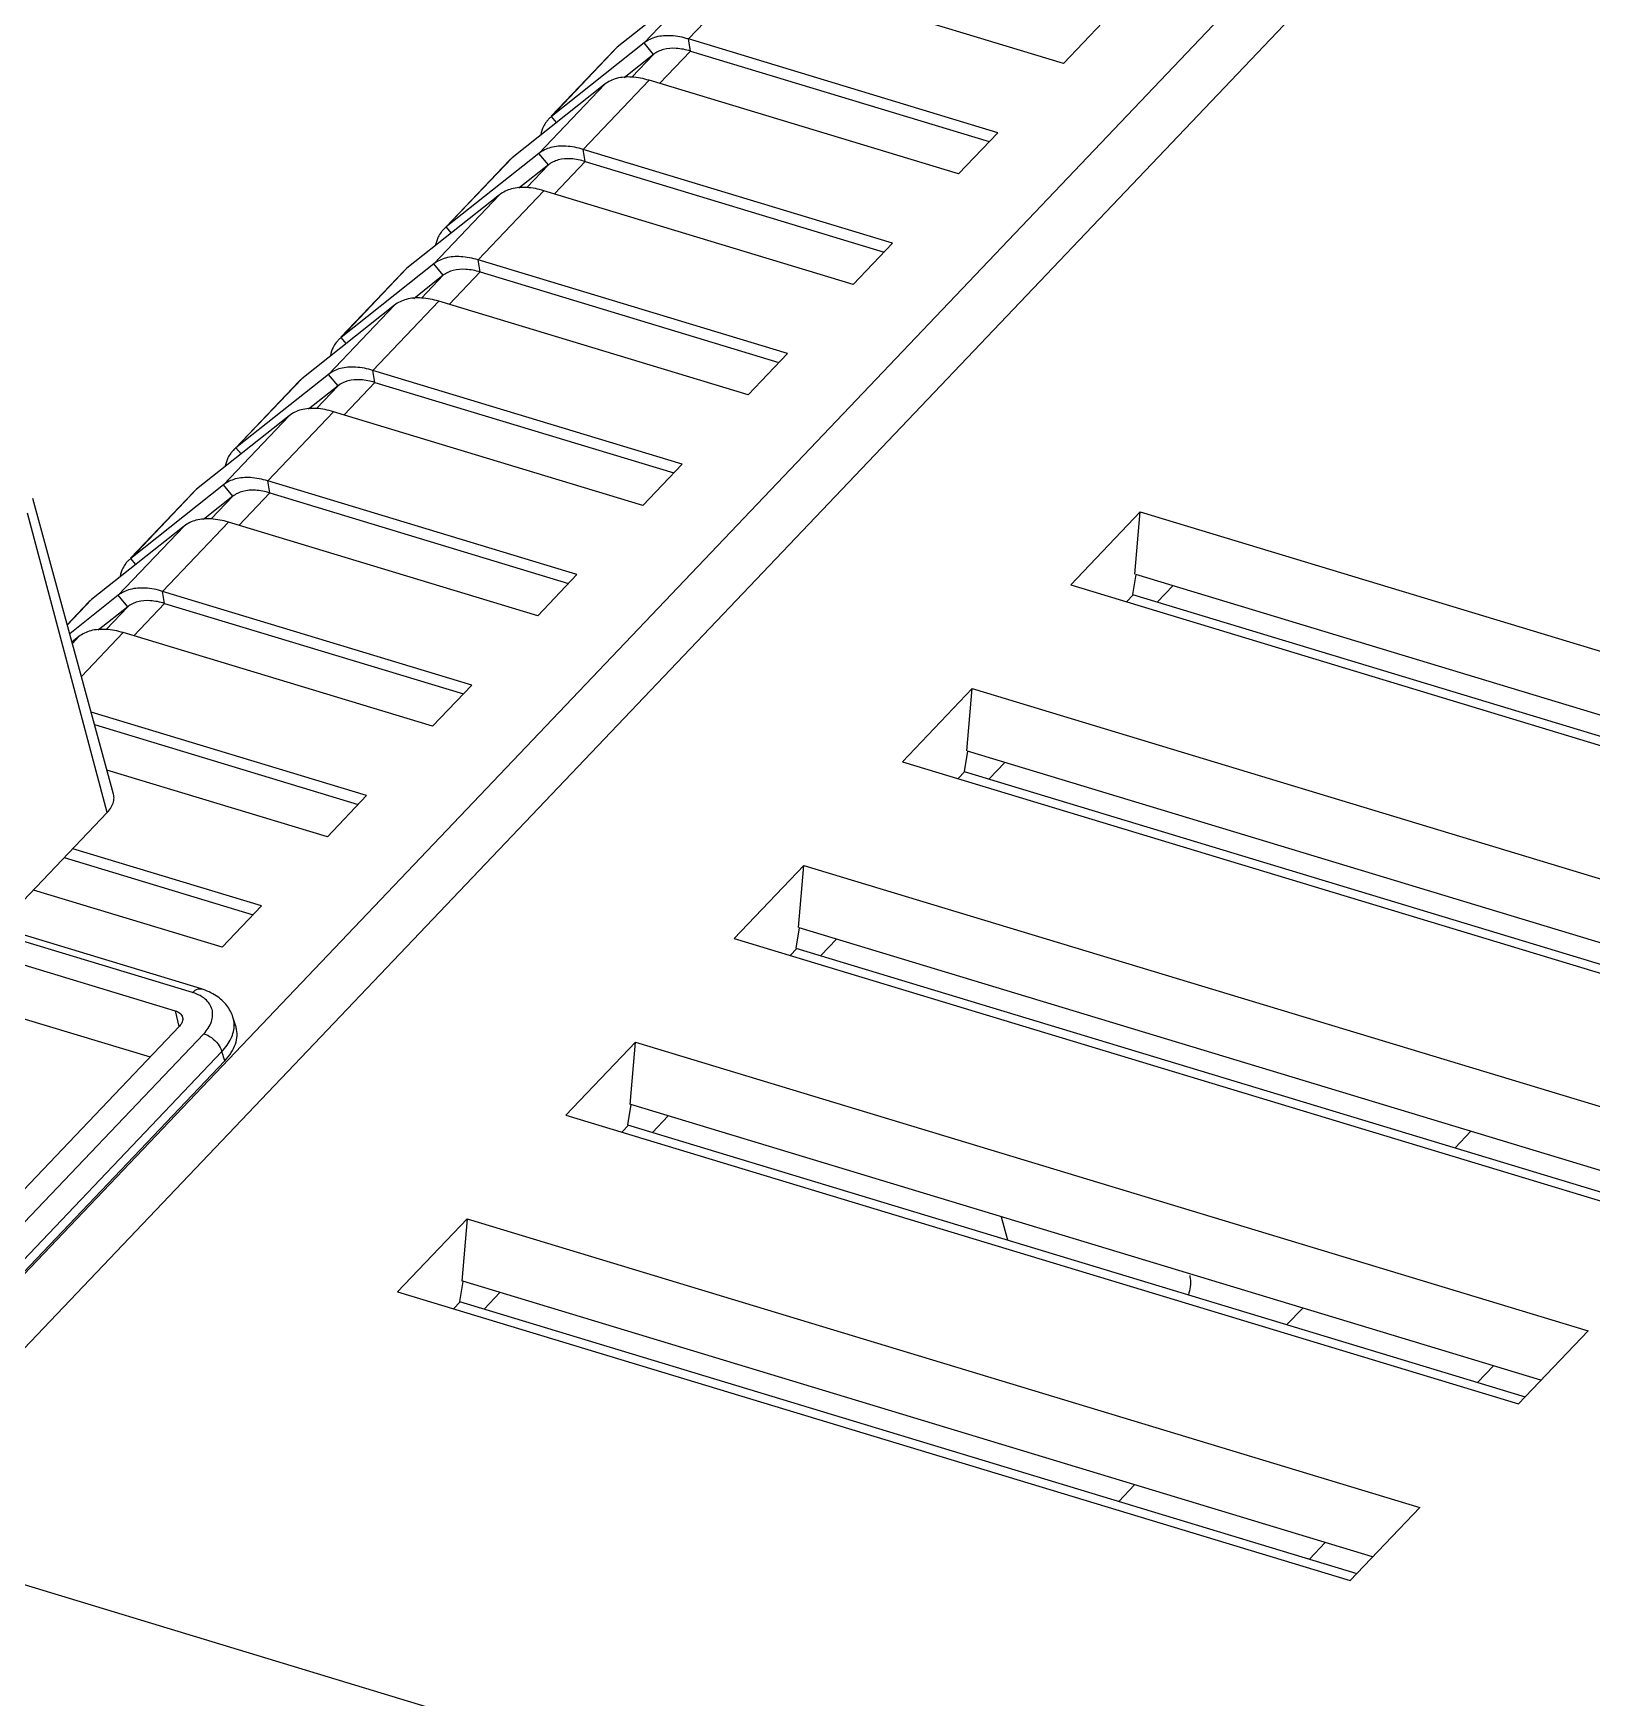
# Model space of a CAD drawing. Header units: millimetres. Extents: x 14343 to 15285, y -9166 to -7819.
# Drawn here: x 14399.89 to 14442.04, y -8382.14 to -8337.15 of the extents above; entities that cross this region are included whole.
import ezdxf

# ---------------------------------------------------------------- set-up
doc = ezdxf.new("R2010")
doc.units = ezdxf.units.MM

# ---------------------------------------------------------------- blocks, each defined once
blk = doc.blocks.new('u9')
at = {"color": 7, "linetype": 'Continuous'}
for p, q in [((-420.518, 115.604), (-314.491, 226.919)), ((-419.033, 115.154), (-313.234, 226.229)), ((-395.759, 157.272), (-398.263, 155.285)), ((-395.759, 157.272), (-397.54, 155.403)), ((-394.559, 157.38), (-396.34, 155.51)), ((-386.195, 154.847), (-394.559, 157.38)), ((-386.195, 154.847), (-385.131, 155.964)), ((-397.54, 155.403), (-400.044, 153.415)), ((-398.263, 155.285), (-400.044, 153.415)), ((-397.284, 155.094), (-397.54, 155.403)), ((-387.975, 152.977), (-396.34, 155.51)), ((-396.283, 155.183), (-396.34, 155.51)), ((-398.343, 155.213), (-400.05, 153.42)), ((-397.284, 155.094), (-398.08, 154.462)), ((-397.868, 154.48), (-397.284, 155.094)), ((-397.118, 154.307), (-396.283, 155.183)), ((-396.283, 155.183), (-388.204, 152.737)), ((-397.404, 154.393), (-399.184, 152.524)), ((-389.039, 151.861), (-397.404, 154.393)), ((-398.604, 154.286), (-401.108, 152.298)), ((-398.604, 154.286), (-400.385, 152.416)), ((-400.044, 153.415), (-400.123, 153.343)), ((-400.082, 153.387), (-400.123, 153.343)), ((-399.908, 153.251), (-400.044, 153.415)), ((-389.039, 151.861), (-387.975, 152.977)), ((-401.187, 152.226), (-402.894, 150.434)), ((-400.385, 152.416), (-402.889, 150.429)), ((-401.108, 152.298), (-402.889, 150.429)), ((-400.128, 152.107), (-400.924, 151.475)), ((-400.713, 151.493), (-400.128, 152.107)), ((-400.128, 152.107), (-400.385, 152.416)), ((-399.963, 151.32), (-399.128, 152.197)), ((-390.82, 149.991), (-399.184, 152.524)), ((-399.128, 152.197), (-399.184, 152.524)), ((-399.128, 152.197), (-391.049, 149.751)), ((-401.449, 151.299), (-403.953, 149.312)), ((-401.449, 151.299), (-403.229, 149.43)), ((-400.248, 151.407), (-402.029, 149.537)), ((-391.884, 148.874), (-400.248, 151.407)), ((-402.889, 150.429), (-402.968, 150.357)), ((-402.926, 150.4), (-402.968, 150.357)), ((-402.752, 150.265), (-402.889, 150.429)), ((-391.884, 148.874), (-390.82, 149.991)), ((-403.229, 149.43), (-405.733, 147.443)), ((-402.973, 149.121), (-403.229, 149.43)), ((-393.664, 147.005), (-402.029, 149.537)), ((-401.972, 149.211), (-402.029, 149.537)), ((-404.032, 149.24), (-405.739, 147.448)), ((-403.953, 149.312), (-405.733, 147.443)), ((-402.973, 149.121), (-403.769, 148.489)), ((-403.558, 148.507), (-402.973, 149.121)), ((-402.807, 148.334), (-401.972, 149.211)), ((-401.972, 149.211), (-393.893, 146.764)), ((-404.293, 148.313), (-406.797, 146.326)), ((-404.293, 148.313), (-406.074, 146.443)), ((-403.093, 148.42), (-404.873, 146.551)), ((-394.728, 145.888), (-403.093, 148.42)), ((-405.733, 147.443), (-405.812, 147.37)), ((-405.771, 147.414), (-405.812, 147.37)), ((-405.597, 147.278), (-405.733, 147.443)), ((-394.728, 145.888), (-393.664, 147.005)), ((-406.876, 146.253), (-408.583, 144.461)), ((-406.074, 146.443), (-408.578, 144.456)), ((-406.797, 146.326), (-408.578, 144.456)), ((-405.817, 146.135), (-406.074, 146.443)), ((-396.509, 144.018), (-404.873, 146.551)), ((-404.817, 146.224), (-404.873, 146.551)), ((-405.817, 146.135), (-406.613, 145.503)), ((-406.402, 145.521), (-405.817, 146.135)), ((-405.652, 145.348), (-404.817, 146.224)), ((-404.817, 146.224), (-396.738, 143.778)), ((-405.937, 145.434), (-407.718, 143.565)), ((-397.573, 142.901), (-405.937, 145.434)), ((-407.138, 145.327), (-409.642, 143.339)), ((-407.138, 145.327), (-408.918, 143.457)), ((-408.578, 144.456), (-408.657, 144.384)), ((-408.441, 144.292), (-408.578, 144.456)), ((-408.615, 144.427), (-408.657, 144.384)), ((-397.573, 142.901), (-396.509, 144.018)), ((-399.354, 141.032), (-407.718, 143.565)), ((-407.661, 143.238), (-407.718, 143.565)), ((-411.889, 135.095), (-414.076, 143.091)), ((-409.721, 143.267), (-411.428, 141.475)), ((-408.918, 143.457), (-411.422, 141.47)), ((-409.642, 143.339), (-411.422, 141.47)), ((-408.662, 143.148), (-409.458, 142.516)), ((-409.247, 142.534), (-408.662, 143.148)), ((-408.662, 143.148), (-408.918, 143.457)), ((-408.496, 142.361), (-407.661, 143.238)), ((-407.661, 143.238), (-399.582, 140.792)), ((-412.057, 134.603), (-414.213, 142.689)), ((-386, 140.75), (-384.117, 142.727)), ((-384.261, 141.044), (-384.117, 142.727)), ((-384.117, 142.727), (-358.353, 134.926)), ((-409.982, 142.34), (-412.486, 140.353)), ((-409.982, 142.34), (-411.763, 140.471)), ((-408.782, 142.448), (-410.562, 140.578)), ((-400.417, 139.915), (-408.782, 142.448)), ((-411.422, 141.47), (-411.501, 141.397)), ((-411.46, 141.441), (-411.501, 141.397)), ((-411.286, 141.305), (-411.422, 141.47)), ((-400.417, 139.915), (-399.354, 141.032)), ((-384.239, 141.037), (-384.33, 140.49)), ((-359.629, 133.586), (-384.24, 141.037)), ((-411.763, 140.471), (-413.074, 139.43)), ((-411.506, 140.162), (-411.763, 140.471)), ((-402.198, 138.045), (-410.562, 140.578)), ((-410.506, 140.251), (-410.562, 140.578)), ((-386, 140.75), (-360.235, 132.949)), ((-384.489, 140.293), (-384.308, 140.483)), ((-384.329, 140.489), (-360.054, 133.139)), ((-383.658, 140.286), (-383.232, 140.732)), ((-412.565, 140.281), (-413.152, 139.664)), ((-412.486, 140.353), (-413.147, 139.659)), ((-411.506, 140.162), (-412.302, 139.53)), ((-412.091, 139.548), (-411.506, 140.162)), ((-411.341, 139.375), (-410.506, 140.251)), ((-410.506, 140.251), (-402.427, 137.805)), ((-412.827, 139.354), (-413.013, 139.206)), ((-412.827, 139.354), (-413.003, 139.169)), ((-411.626, 139.461), (-412.758, 138.273)), ((-403.262, 136.929), (-411.626, 139.461)), ((-403.262, 136.929), (-402.198, 138.045)), ((-390.551, 135.972), (-388.669, 137.949)), ((-388.812, 136.266), (-388.669, 137.949)), ((-388.669, 137.949), (-362.904, 130.147)), ((-405.043, 135.059), (-412.496, 137.316)), ((-412.404, 136.978), (-405.271, 134.819)), ((-390.551, 135.972), (-364.786, 128.171)), ((-388.791, 136.259), (-388.881, 135.712)), ((-364.18, 128.807), (-388.791, 136.259)), ((-388.209, 135.507), (-387.784, 135.954)), ((-406.106, 133.942), (-412.067, 135.747)), ((-389.041, 135.515), (-388.86, 135.704)), ((-388.881, 135.711), (-364.606, 128.361)), ((-406.106, 133.942), (-405.043, 135.059)), ((-412.057, 134.603), (-418.884, 127.435)), ((-413.223, 133.379), (-408.116, 131.832)), ((-407.887, 132.073), (-412.994, 133.619)), ((-395.103, 131.194), (-393.22, 133.17)), ((-393.363, 131.487), (-393.22, 133.17)), ((-393.22, 133.17), (-367.455, 125.369)), ((-408.951, 130.956), (-414.058, 132.502)), ((-408.951, 130.956), (-407.887, 132.073)), ((-409.513, 129.829), (-415.017, 131.496)), ((-393.342, 131.481), (-393.432, 130.933)), ((-368.731, 124.029), (-393.342, 131.481)), ((-409.753, 129.733), (-415.142, 131.364)), ((-395.103, 131.194), (-369.338, 123.393)), ((-392.76, 130.729), (-392.335, 131.176)), ((-415.611, 130.871), (-410.223, 129.24)), ((-393.592, 130.736), (-393.411, 130.926)), ((-393.432, 130.933), (-369.157, 123.582)), ((-416.1, 129.565), (-410.898, 127.99)), ((-410.223, 129.24), (-410.127, 128.816)), ((-410.108, 128.82), (-417.617, 120.936)), ((-408.58, 128.821), (-408.659, 129.066)), ((-416.957, 120.736), (-409.447, 128.62)), ((-399.654, 126.416), (-397.771, 128.392)), ((-397.914, 126.709), (-397.771, 128.392)), ((-397.771, 128.392), (-372.006, 120.591)), ((-416.467, 120.253), (-408.957, 128.137)), ((-416.391, 119.999), (-408.881, 127.884)), ((-408.881, 127.884), (-408.957, 128.137)), ((-397.893, 126.702), (-397.983, 126.155)), ((-373.283, 119.251), (-397.893, 126.703)), ((-399.654, 126.416), (-373.889, 118.614)), ((-398.143, 125.958), (-397.962, 126.148)), ((-397.983, 126.154), (-373.708, 118.804)), ((-397.312, 125.951), (-396.886, 126.398)), ((-375.174, 125.98), (-375.599, 125.533)), ((-404.205, 121.637), (-402.322, 123.614)), ((-402.322, 123.614), (-402.466, 121.931)), ((-402.322, 123.614), (-376.557, 115.813)), ((-387.88, 123.671), (-387.708, 123.043)), ((-404.205, 121.637), (-378.44, 113.836)), ((-402.444, 121.924), (-402.534, 121.377)), ((-377.834, 114.473), (-402.445, 121.925)), ((-401.437, 121.619), (-401.863, 121.173)), ((-402.694, 121.18), (-402.513, 121.37)), ((-402.534, 121.376), (-378.259, 114.026)), ((-379.725, 121.202), (-380.151, 120.755)), ((-373.889, 118.614), (-372.006, 120.591)), ((-374.567, 119.64), (-374.993, 119.193)), ((-430.99, 118.774), (-304.514, 80.479)), ((-384.276, 116.423), (-384.702, 115.977)), ((-378.44, 113.836), (-376.557, 115.813)), ((-379.119, 114.862), (-379.544, 114.415))]:
    blk.add_line(p, q, dxfattribs=at)
for centre, radius, start, end in [((-397.785, 154.686), 0.767, 132.3726, 136.6069), ((-397.804, 154.707), 0.738, 128.4505, 132.3717), ((-399.526, 152.782), 0.819, 143.0887, 153.6287), ((-399.543, 152.795), 0.797, 136.6171, 143.0963), ((-400.63, 151.699), 0.767, 132.3726, 136.6069), ((-400.649, 151.72), 0.738, 128.4505, 132.3717), ((-402.371, 149.796), 0.819, 143.0887, 153.6287), ((-402.388, 149.809), 0.797, 136.6171, 143.0963), ((-403.474, 148.713), 0.767, 132.3726, 136.6069), ((-403.493, 148.734), 0.738, 128.4505, 132.3717), ((-405.215, 146.809), 0.819, 143.0887, 153.6287), ((-405.232, 146.822), 0.797, 136.6171, 143.0963), ((-406.319, 145.726), 0.767, 132.3726, 136.6069), ((-406.338, 145.747), 0.738, 128.4505, 132.3717), ((-408.06, 143.823), 0.819, 143.0887, 153.6287), ((-408.077, 143.836), 0.797, 136.6171, 143.0963), ((-409.163, 142.74), 0.767, 132.3726, 136.6069), ((-409.182, 142.761), 0.738, 128.4505, 132.3717), ((-410.904, 140.837), 0.819, 143.0887, 153.6287), ((-410.922, 140.85), 0.797, 136.6171, 143.0963), ((-412.008, 139.754), 0.767, 132.3726, 136.6069), ((-412.027, 139.775), 0.738, 128.4505, 132.3717)]:
    blk.add_arc(centre, radius, start, end, dxfattribs=at)
for points, start_tangent, end_tangent in [([(-396.34, 155.51), (-396.808, 155.597), (-397.217, 155.561), (-397.54, 155.403)], (-0.957088, 0.289796), (-0.783285, -0.621663)), ([(-396.283, 155.183), (-396.674, 155.256), (-397.015, 155.226), (-397.284, 155.094)], (-0.957088, 0.289796), (-0.783285, -0.621663)), ([(-397.872, 154.48), (-398.281, 154.444), (-398.604, 154.286)], (-0.998299, 0.05831), (-0.783285, -0.621663)), ([(-397.404, 154.393), (-397.872, 154.48)], (-0.957088, 0.289796), (-0.998299, 0.05831)), ([(-400.26, 153.146), (-400.334, 152.929)], (-0.444088, -0.895983), (-0.207671, -0.978199)), ([(-399.184, 152.524), (-399.653, 152.611), (-400.062, 152.574), (-400.385, 152.416)], (-0.957088, 0.289796), (-0.783285, -0.621663)), ([(-399.128, 152.197), (-399.518, 152.27), (-399.859, 152.239), (-400.128, 152.107)], (-0.957088, 0.289796), (-0.783285, -0.621663)), ([(-400.717, 151.494), (-401.126, 151.457), (-401.449, 151.299)], (-0.998299, 0.05831), (-0.783285, -0.621663)), ([(-400.248, 151.407), (-400.717, 151.494)], (-0.957088, 0.289796), (-0.998299, 0.05831)), ([(-403.105, 150.159), (-403.179, 149.943)], (-0.444088, -0.895983), (-0.207671, -0.978199)), ([(-402.029, 149.537), (-402.498, 149.625), (-402.906, 149.588), (-403.229, 149.43)], (-0.957088, 0.289796), (-0.783285, -0.621663)), ([(-401.972, 149.211), (-402.363, 149.283), (-402.704, 149.253), (-402.973, 149.121)], (-0.957088, 0.289796), (-0.783285, -0.621663)), ([(-403.561, 148.508), (-403.97, 148.471), (-404.293, 148.313)], (-0.998299, 0.05831), (-0.783285, -0.621663)), ([(-403.093, 148.42), (-403.561, 148.508)], (-0.957088, 0.289796), (-0.998299, 0.05831)), ([(-405.949, 147.173), (-406.023, 146.956)], (-0.444088, -0.895983), (-0.207671, -0.978199)), ([(-404.873, 146.551), (-405.342, 146.638), (-405.751, 146.602), (-406.074, 146.443)], (-0.957088, 0.289796), (-0.783285, -0.621663)), ([(-404.817, 146.224), (-405.207, 146.297), (-405.548, 146.266), (-405.817, 146.135)], (-0.957088, 0.289796), (-0.783285, -0.621663)), ([(-406.406, 145.521), (-406.815, 145.485), (-407.138, 145.327)], (-0.998299, 0.05831), (-0.783285, -0.621663)), ([(-405.937, 145.434), (-406.406, 145.521)], (-0.957088, 0.289796), (-0.998299, 0.05831)), ([(-408.794, 144.187), (-408.868, 143.97)], (-0.444088, -0.895983), (-0.207671, -0.978199)), ([(-407.718, 143.565), (-408.187, 143.652), (-408.595, 143.615), (-408.918, 143.457)], (-0.957088, 0.289796), (-0.783285, -0.621663)), ([(-407.661, 143.238), (-408.052, 143.311), (-408.393, 143.28), (-408.662, 143.148)], (-0.957088, 0.289796), (-0.783285, -0.621663)), ([(-409.25, 142.535), (-409.659, 142.498), (-409.982, 142.34)], (-0.998299, 0.05831), (-0.783285, -0.621663)), ([(-408.782, 142.448), (-409.25, 142.535)], (-0.957088, 0.289796), (-0.998299, 0.05831)), ([(-411.638, 141.2), (-411.712, 140.984)], (-0.444088, -0.895983), (-0.207671, -0.978199)), ([(-410.562, 140.578), (-411.031, 140.665), (-411.44, 140.629), (-411.763, 140.471)], (-0.957088, 0.289796), (-0.783285, -0.621663)), ([(-410.506, 140.251), (-410.896, 140.324), (-411.237, 140.294), (-411.506, 140.162)], (-0.957088, 0.289796), (-0.783285, -0.621663)), ([(-412.095, 139.548), (-412.504, 139.512), (-412.827, 139.354)], (-0.998299, 0.05831), (-0.783285, -0.621663)), ([(-411.626, 139.461), (-412.095, 139.548)], (-0.957088, 0.289796), (-0.998299, 0.05831)), ([(-412.057, 134.603), (-411.951, 134.742), (-411.889, 134.886), (-411.877, 135.028), (-411.889, 135.095)], (0.689698, 0.724097), (-0.263876, 0.964557)), ([(-409.753, 129.733), (-409.604, 129.83), (-409.514, 129.827)], (0.689698, 0.724097), (0.96423, -0.265068)), ([(-409.596, 129.673), (-409.753, 129.733)], (-0.904368, 0.426753), (-0.957088, 0.289796)), ([(-409.225, 129.274), (-409.407, 129.552), (-409.596, 129.673)], (-0.264371, 0.964421), (-0.904368, 0.426753)), ([(-409.112, 129.644), (-409.513, 129.829)], (-0.833205, 0.552965), (-0.957088, 0.289796)), ([(-408.659, 129.066), (-408.825, 129.379), (-409.112, 129.644)], (-0.306276, 0.951943), (-0.833205, 0.552965)), ([(-410.223, 129.24), (-410.092, 129.171), (-410.024, 129.067), (-410.021, 129.057)], (0.957088, -0.289796), (0.205698, -0.978615)), ([(-409.447, 128.62), (-409.24, 128.945), (-409.225, 129.274)], (0.689698, 0.724097), (-0.264371, 0.964421)), ([(-410.029, 128.944), (-410.108, 128.82)], (-0.313268, -0.949665), (-0.689698, -0.724097)), ([(-410.021, 129.057), (-410.029, 128.944)], (0.205698, -0.978615), (-0.313268, -0.949665)), ([(-408.957, 128.137), (-408.708, 128.495), (-408.626, 128.862)], (0.689698, 0.724097), (-0.020143, 0.999797)), ([(-408.881, 127.884), (-408.705, 128.107), (-408.592, 128.338), (-408.547, 128.57), (-408.572, 128.792), (-408.58, 128.821)], (0.689698, 0.724097), (-0.306768, 0.951784)), ([(-408.626, 128.862), (-408.66, 129.065)], (-0.020143, 0.999797), (-0.304232, 0.952598)), ([(-409.447, 128.62), (-409.241, 128.514), (-409.063, 128.338), (-408.957, 128.137)], (0.957088, -0.289796), (0.287072, -0.957909)), ([(-382.782, 122.082), (-382.768, 122.004), (-382.818, 121.562)], (0.227528, -0.973771), (-0.322643, -0.946521))]:
    blk.add_spline(points, degree=3, dxfattribs=dict(at, start_tangent=start_tangent, end_tangent=end_tangent))

msp = doc.modelspace()

# ---------------------------------------------------------------- block references
msp.add_blockref('u9', (14813.948, -8492.81))

doc.saveas('drawing.dxf')
